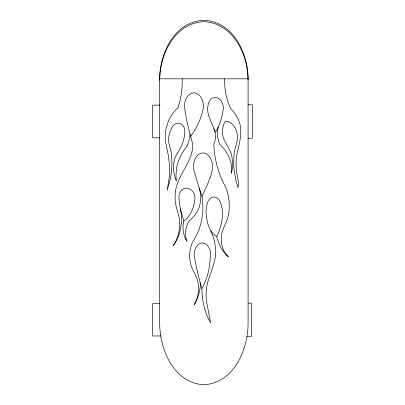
<?xml version="1.0" encoding="UTF-8"?>
<svg xmlns="http://www.w3.org/2000/svg" width="405" height="405" viewBox="0 0 405 405"><rect width="100%" height="100%" fill="white"/><g stroke="black" fill="none" stroke-linecap="round" stroke-linejoin="round"><path stroke-width="0.61" d="M182.204 78.823L182.204 81.456A85.252 85.252 0 0 1 181.187 94.846L179.901 101.351L178.114 107.619C170.566 114.088 166.323 123.844 165.336 133.615A40.632 40.632 0 0 0 165.336 140.768L168.227 154.958L169.224 162.43A86.184 86.184 0 0 1 169.224 177.598L167.149 190.345L170.252 179.456L171.487 171.649A76.758 76.758 0 0 0 171.487 155.702C171.695 149.035 167.133 142.833 168.804 136.267C169.356 133.645 170.232 131.083 171.472 128.709C173.983 120.685 184.072 121.667 184.746 130.202C185.136 138.378 181.911 146.519 177.334 153.196C172.221 161.241 172.565 172.11 176.281 180.696A48.433 48.433 0 0 1 176.236 171.725C176.742 162.364 181.091 153.885 186.67 146.6C188.679 142.742 189.778 138.449 190.092 134.126A192.522 192.522 0 0 1 184.969 110.023C183.344 103.331 186.032 93.621 193.939 92.816C201.852 93.621 204.53 103.331 202.915 110.023C200.647 119.455 196.683 128.567 190.704 136.247L192.304 142.636A30.947 30.947 0 0 1 192.451 149.394C189.935 164.931 176.615 176.752 175.335 192.891A40.257 40.257 0 0 0 175.335 201.984C176.18 209.441 180.098 216.285 179.693 223.945C179.709 231.574 177.679 239.309 173.244 245.587C178.043 239.218 180.574 231.376 181.308 223.494A50.215 50.215 0 0 0 181.091 212.711L180.114 207.157A91.105 91.105 0 0 1 178.858 196.764C181.141 181.612 197.382 188.406 194.653 201.174C193.529 208.737 190.142 216.391 183.809 220.983L183.181 224.527A27.894 27.894 0 0 0 183.131 229.989C183.506 234.014 184.726 237.998 186.983 241.37C184.543 234.672 185.171 226.689 189.363 220.811C194.881 215.931 199.614 209.765 200.318 202.141A32.663 32.663 0 0 0 200.394 193.453C199.174 186.386 196.364 179.714 194.683 172.753C191.119 164.946 195.534 150.128 206.089 153.394C220.254 164.03 207.087 183.916 202.014 196.379L202.525 200.146A67.068 67.068 0 0 1 202.753 211.612C202.08 221.338 199.356 231.017 194.142 239.309C190.016 245.972 188.846 254.188 190.148 261.853C191.362 270.358 198.349 276.833 198.42 285.662C198.936 292.238 197.675 299.103 194.142 304.737C198.116 298.399 200.136 290.972 200.47 283.53A257.985 257.985 0 0 1 194.658 258.218C193.104 252.325 195.402 243.658 202.409 242.919C209.42 243.658 211.714 252.32 210.17 258.218C209.78 268.738 207.173 279.278 201.923 288.456C201.872 300.373 204.581 312.447 210.61 322.795L206.418 300.677A54.194 54.194 0 0 1 206.383 289.079C208.266 273.957 218.725 260.38 214.944 244.493C214.255 237.786 211.207 231.792 208.433 225.787C207.082 221.019 206.135 216.073 205.953 211.132C206.828 205.932 206.874 198.08 213.536 196.952C220.259 196.926 221.034 204.814 222.335 209.719C223.089 218.999 220.771 228.41 216.756 236.748C218.654 244.331 222.385 251.677 228.374 256.826C224.405 253.348 222.264 248.224 221.505 243.086A28.542 28.542 0 0 1 221.606 234.546C222.998 227.048 228.081 220.755 228.703 213.005C230.005 204.363 229.083 195.347 225.706 187.262C218.452 173.958 214.23 159.033 213.83 143.861C220.224 131.104 206.13 119.951 207.765 106.89C210.058 89.935 226.709 98.445 222.75 112.013C221.55 119.009 219.262 125.844 215.713 132.005L213.83 128.795M159.686 78.823C159.712 52.928 174.788 21.581 203.887 20.25C232.981 21.581 248.057 52.928 248.083 78.823L248.083 323.565C247.951 349.859 233.857 383.019 203.887 384.75C173.912 383.019 159.818 349.859 159.686 323.565L159.686 78.823L248.083 78.823M159.686 80.23C159.712 54.336 174.788 22.994 203.887 21.662C232.769 22.974 247.951 53.997 248.037 79.765M218.26 127.013L217.525 131.25A27.818 27.818 0 0 0 217.601 137.047L219.358 143.861C225.575 149.587 230.227 157.368 231.513 165.777A26.887 26.887 0 0 1 231.513 172.165L231.513 173.229L232.273 168.956A40.09 40.09 0 0 0 232.186 159.195C231.984 150.852 225.803 144.889 223.241 137.472C221.879 132.025 222.466 126.016 225.291 121.125C232.602 121.211 236.814 128.932 237.35 135.432C238.115 142.904 233.695 149.551 233.969 157.039A76.57 76.57 0 0 0 234.222 170.809L236.019 180.848L237.958 187.206L238.094 186.583A16.595 16.595 0 0 0 238.094 180.103L236.576 171.771A67.66 67.66 0 0 1 236.581 155.95C239.304 143 244.336 129.332 236.915 116.741C235.381 113.937 233.437 111.36 231.022 109.254C229.336 105.832 227.995 102.252 226.952 98.582C225.21 92.153 224.446 85.475 224.603 78.823M247.997 104.768L252.33 104.768L252.33 138.216L247.997 138.216M160.041 105.133L152.67 105.133L152.67 137.852L160.041 137.852M248.336 303.153L251.5 303.153L251.5 336.322L247.07 336.322M159.585 303.512L152.67 303.512L152.67 335.958L160.841 335.958M216.756 236.748L212.989 233.644L210.863 230.845M183.809 220.983L180.508 209.198M202.014 196.379L199.179 187.89M201.923 288.456L200.47 283.53M190.092 134.126L190.704 136.247"/></g></svg>
